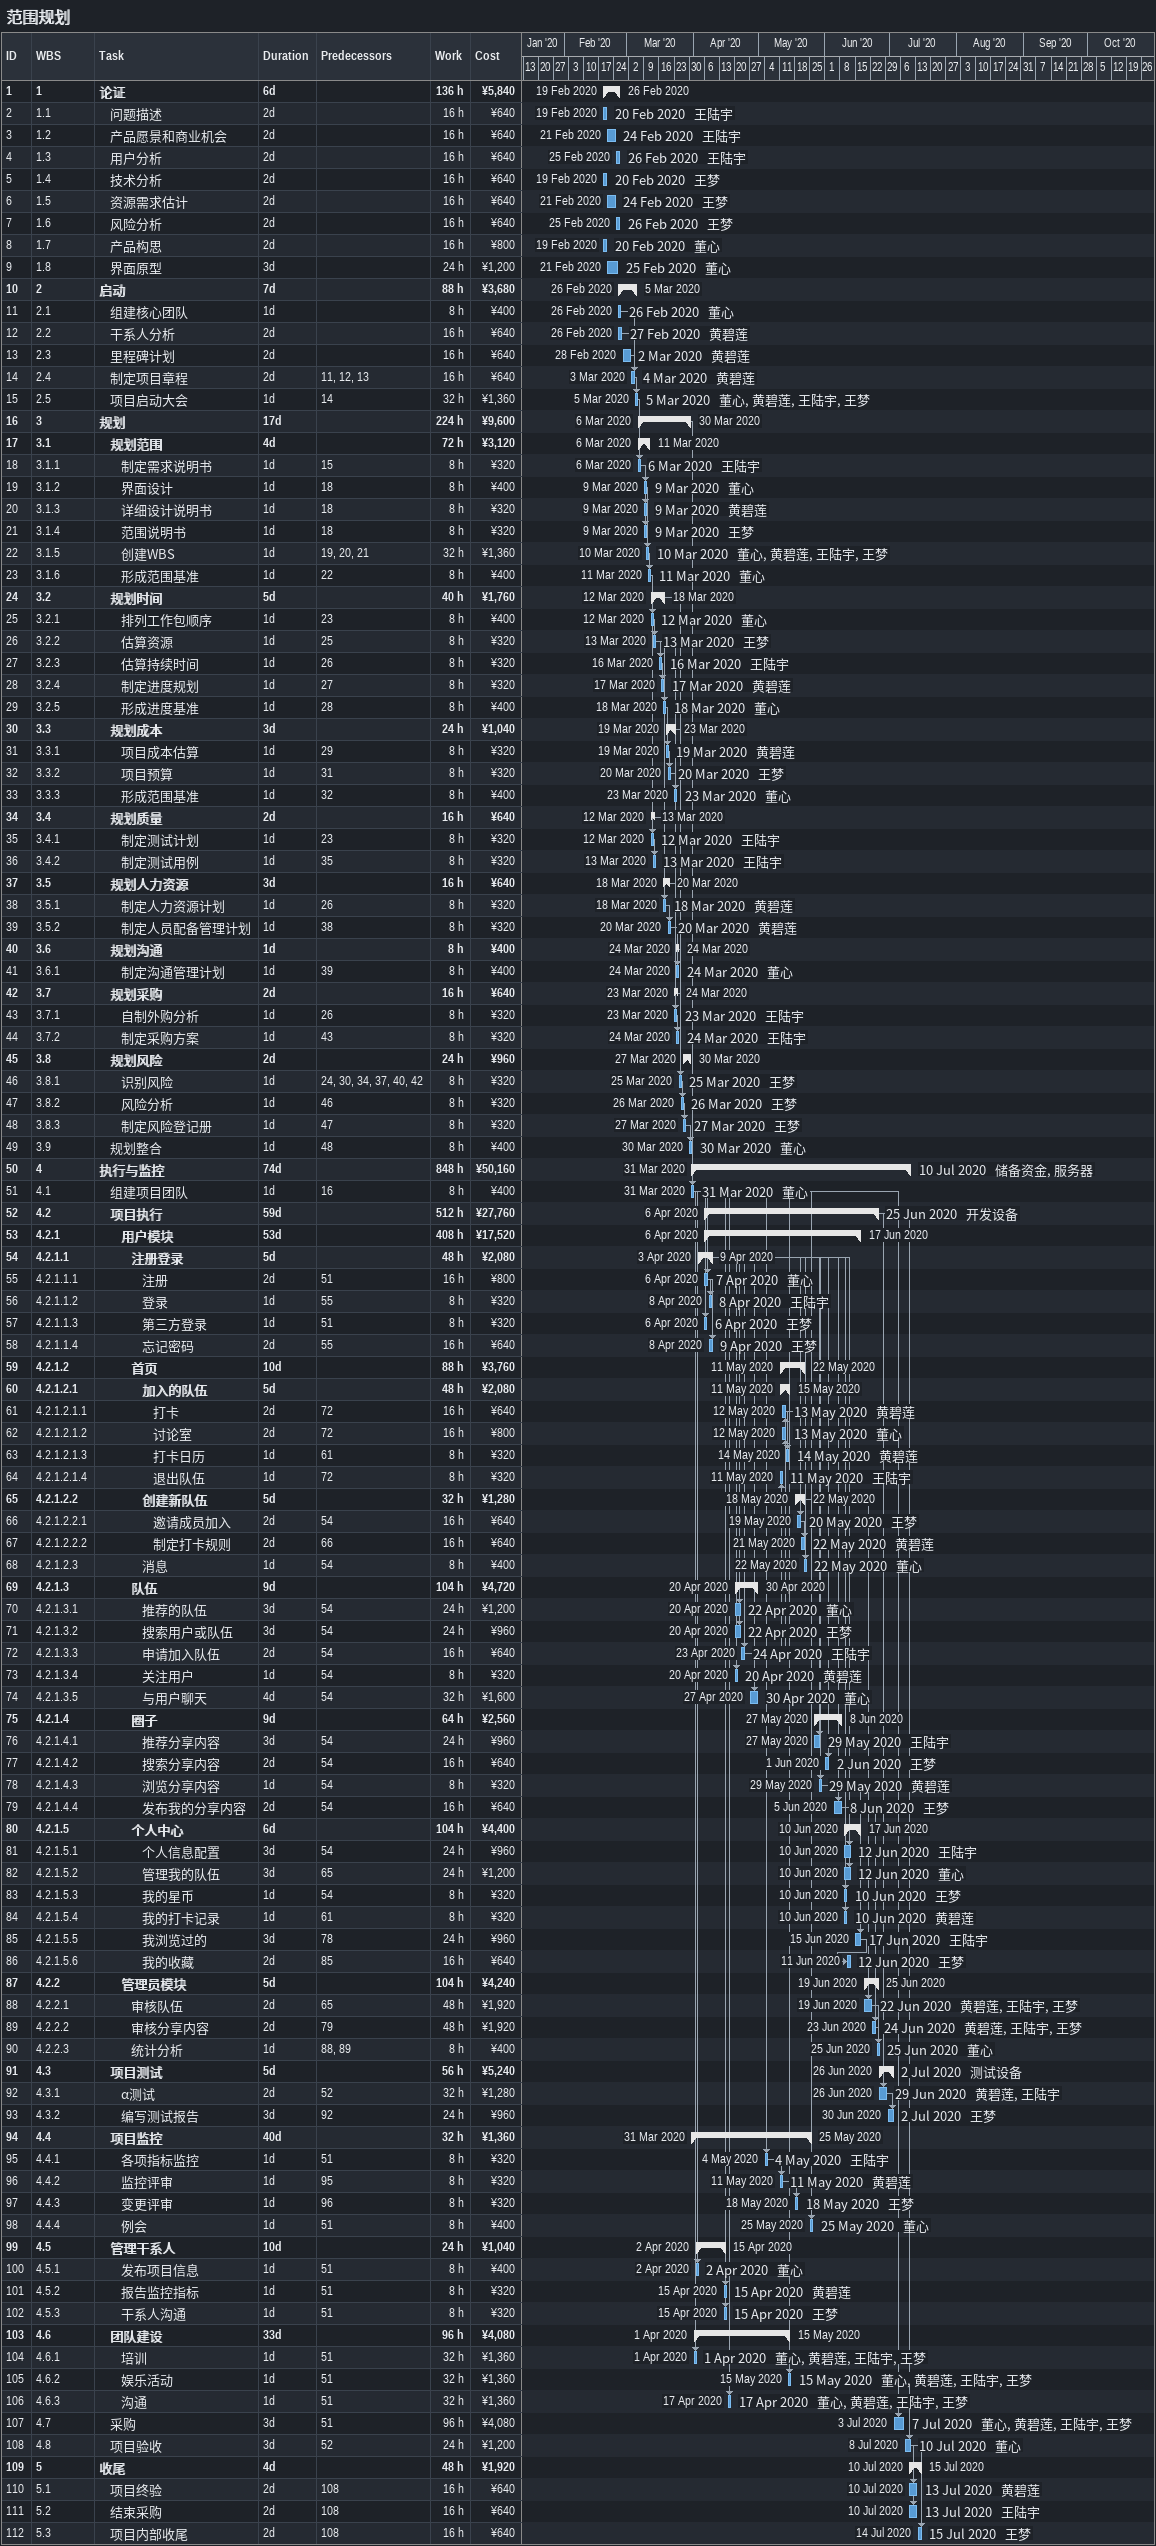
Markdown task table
范围规划

| ID | WBS | Task | Duration | Start | Finish | Predecessors | Resources | Work (h) | Cost (¥) |
|---|---|---|---|---|---|---|---|---|---|
| 1 | 1 | **论证** | 6d | 2020-02-19 | 2020-02-26 |  |  | 136 | 5840 |
| 2 | 1.1 | 问题描述 | 2d | 2020-02-19 | 2020-02-20 |  | 王陆宇 | 16 | 640 |
| 3 | 1.2 | 产品愿景和商业机会 | 2d | 2020-02-21 | 2020-02-24 |  | 王陆宇 | 16 | 640 |
| 4 | 1.3 | 用户分析 | 2d | 2020-02-25 | 2020-02-26 |  | 王陆宇 | 16 | 640 |
| 5 | 1.4 | 技术分析 | 2d | 2020-02-19 | 2020-02-20 |  | 王梦 | 16 | 640 |
| 6 | 1.5 | 资源需求估计 | 2d | 2020-02-21 | 2020-02-24 |  | 王梦 | 16 | 640 |
| 7 | 1.6 | 风险分析 | 2d | 2020-02-25 | 2020-02-26 |  | 王梦 | 16 | 640 |
| 8 | 1.7 | 产品构思 | 2d | 2020-02-19 | 2020-02-20 |  | 董心 | 16 | 800 |
| 9 | 1.8 | 界面原型 | 3d | 2020-02-21 | 2020-02-25 |  | 董心 | 24 | 1200 |
| 10 | 2 | **启动** | 7d | 2020-02-26 | 2020-03-05 |  |  | 88 | 3680 |
| 11 | 2.1 | 组建核心团队 | 1d | 2020-02-26 | 2020-02-26 |  | 董心 | 8 | 400 |
| 12 | 2.2 | 干系人分析 | 2d | 2020-02-26 | 2020-02-27 |  | 黄碧莲 | 16 | 640 |
| 13 | 2.3 | 里程碑计划 | 2d | 2020-02-28 | 2020-03-02 |  | 黄碧莲 | 16 | 640 |
| 14 | 2.4 | 制定项目章程 | 2d | 2020-03-03 | 2020-03-04 | 11, 12, 13 | 黄碧莲 | 16 | 640 |
| 15 | 2.5 | 项目启动大会 | 1d | 2020-03-05 | 2020-03-05 | 14 | 董心, 黄碧莲, 王陆宇, 王梦 | 32 | 1360 |
| 16 | 3 | **规划** | 17d | 2020-03-06 | 2020-03-30 |  |  | 224 | 9600 |
| 17 | 3.1 | **规划范围** | 4d | 2020-03-06 | 2020-03-11 |  |  | 72 | 3120 |
| 18 | 3.1.1 | 制定需求说明书 | 1d | 2020-03-06 | 2020-03-06 | 15 | 王陆宇 | 8 | 320 |
| 19 | 3.1.2 | 界面设计 | 1d | 2020-03-09 | 2020-03-09 | 18 | 董心 | 8 | 400 |
| 20 | 3.1.3 | 详细设计说明书 | 1d | 2020-03-09 | 2020-03-09 | 18 | 黄碧莲 | 8 | 320 |
| 21 | 3.1.4 | 范围说明书 | 1d | 2020-03-09 | 2020-03-09 | 18 | 王梦 | 8 | 320 |
| 22 | 3.1.5 | 创建WBS | 1d | 2020-03-10 | 2020-03-10 | 19, 20, 21 | 董心, 黄碧莲, 王陆宇, 王梦 | 32 | 1360 |
| 23 | 3.1.6 | 形成范围基准 | 1d | 2020-03-11 | 2020-03-11 | 22 | 董心 | 8 | 400 |
| 24 | 3.2 | **规划时间** | 5d | 2020-03-12 | 2020-03-18 |  |  | 40 | 1760 |
| 25 | 3.2.1 | 排列工作包顺序 | 1d | 2020-03-12 | 2020-03-12 | 23 | 董心 | 8 | 400 |
| 26 | 3.2.2 | 估算资源 | 1d | 2020-03-13 | 2020-03-13 | 25 | 王梦 | 8 | 320 |
| 27 | 3.2.3 | 估算持续时间 | 1d | 2020-03-16 | 2020-03-16 | 26 | 王陆宇 | 8 | 320 |
| 28 | 3.2.4 | 制定进度规划 | 1d | 2020-03-17 | 2020-03-17 | 27 | 黄碧莲 | 8 | 320 |
| 29 | 3.2.5 | 形成进度基准 | 1d | 2020-03-18 | 2020-03-18 | 28 | 董心 | 8 | 400 |
| 30 | 3.3 | **规划成本** | 3d | 2020-03-19 | 2020-03-23 |  |  | 24 | 1040 |
| 31 | 3.3.1 | 项目成本估算 | 1d | 2020-03-19 | 2020-03-19 | 29 | 黄碧莲 | 8 | 320 |
| 32 | 3.3.2 | 项目预算 | 1d | 2020-03-20 | 2020-03-20 | 31 | 王梦 | 8 | 320 |
| 33 | 3.3.3 | 形成范围基准 | 1d | 2020-03-23 | 2020-03-23 | 32 | 董心 | 8 | 400 |
| 34 | 3.4 | **规划质量** | 2d | 2020-03-12 | 2020-03-13 |  |  | 16 | 640 |
| 35 | 3.4.1 | 制定测试计划 | 1d | 2020-03-12 | 2020-03-12 | 23 | 王陆宇 | 8 | 320 |
| 36 | 3.4.2 | 制定测试用例 | 1d | 2020-03-13 | 2020-03-13 | 35 | 王陆宇 | 8 | 320 |
| 37 | 3.5 | **规划人力资源** | 3d | 2020-03-18 | 2020-03-20 |  |  | 16 | 640 |
| 38 | 3.5.1 | 制定人力资源计划 | 1d | 2020-03-18 | 2020-03-18 | 26 | 黄碧莲 | 8 | 320 |
| 39 | 3.5.2 | 制定人员配备管理计划 | 1d | 2020-03-20 | 2020-03-20 | 38 | 黄碧莲 | 8 | 320 |
| 40 | 3.6 | **规划沟通** | 1d | 2020-03-24 | 2020-03-24 |  |  | 8 | 400 |
| 41 | 3.6.1 | 制定沟通管理计划 | 1d | 2020-03-24 | 2020-03-24 | 39 | 董心 | 8 | 400 |
| 42 | 3.7 | **规划采购** | 2d | 2020-03-23 | 2020-03-24 |  |  | 16 | 640 |
| 43 | 3.7.1 | 自制外购分析 | 1d | 2020-03-23 | 2020-03-23 | 26 | 王陆宇 | 8 | 320 |
| 44 | 3.7.2 | 制定采购方案 | 1d | 2020-03-24 | 2020-03-24 | 43 | 王陆宇 | 8 | 320 |
| 45 | 3.8 | **规划风险** | 2d | 2020-03-27 | 2020-03-30 |  |  | 24 | 960 |
| 46 | 3.8.1 | 识别风险 | 1d | 2020-03-25 | 2020-03-25 | 24, 30, 34, 37, 40, 42 | 王梦 | 8 | 320 |
| 47 | 3.8.2 | 风险分析 | 1d | 2020-03-26 | 2020-03-26 | 46 | 王梦 | 8 | 320 |
| 48 | 3.8.3 | 制定风险登记册 | 1d | 2020-03-27 | 2020-03-27 | 47 | 王梦 | 8 | 320 |
| 49 | 3.9 | 规划整合 | 1d | 2020-03-30 | 2020-03-30 | 48 | 董心 | 8 | 400 |
| 50 | 4 | **执行与监控** | 74d | 2020-03-31 | 2020-07-10 |  | 储备资金, 服务器 | 848 | 50160 |
| 51 | 4.1 | 组建项目团队 | 1d | 2020-03-31 | 2020-03-31 | 16 | 董心 | 8 | 400 |
| 52 | 4.2 | **项目执行** | 59d | 2020-04-06 | 2020-06-25 |  | 开发设备 | 512 | 27760 |
| 53 | 4.2.1 | **用户模块** | 53d | 2020-04-06 | 2020-06-17 |  |  | 408 | 17520 |
| 54 | 4.2.1.1 | **注册登录** | 5d | 2020-04-03 | 2020-04-09 |  |  | 48 | 2080 |
| 55 | 4.2.1.1.1 | 注册 | 2d | 2020-04-06 | 2020-04-07 | 51 | 董心 | 16 | 800 |
| 56 | 4.2.1.1.2 | 登录 | 1d | 2020-04-08 | 2020-04-08 | 55 | 王陆宇 | 8 | 320 |
| 57 | 4.2.1.1.3 | 第三方登录 | 1d | 2020-04-06 | 2020-04-06 | 51 | 王梦 | 8 | 320 |
| 58 | 4.2.1.1.4 | 忘记密码 | 2d | 2020-04-08 | 2020-04-09 | 55 | 王梦 | 16 | 640 |
| 59 | 4.2.1.2 | **首页** | 10d | 2020-05-11 | 2020-05-22 |  |  | 88 | 3760 |
| 60 | 4.2.1.2.1 | **加入的队伍** | 5d | 2020-05-11 | 2020-05-15 |  |  | 48 | 2080 |
| 61 | 4.2.1.2.1.1 | 打卡 | 2d | 2020-05-12 | 2020-05-13 | 72 | 黄碧莲 | 16 | 640 |
| 62 | 4.2.1.2.1.2 | 讨论室 | 2d | 2020-05-12 | 2020-05-13 | 72 | 董心 | 16 | 800 |
| 63 | 4.2.1.2.1.3 | 打卡日历 | 1d | 2020-05-14 | 2020-05-14 | 61 | 黄碧莲 | 8 | 320 |
| 64 | 4.2.1.2.1.4 | 退出队伍 | 1d | 2020-05-11 | 2020-05-11 | 72 | 王陆宇 | 8 | 320 |
| 65 | 4.2.1.2.2 | **创建新队伍** | 5d | 2020-05-18 | 2020-05-22 |  |  | 32 | 1280 |
| 66 | 4.2.1.2.2.1 | 邀请成员加入 | 2d | 2020-05-19 | 2020-05-20 | 54 | 王梦 | 16 | 640 |
| 67 | 4.2.1.2.2.2 | 制定打卡规则 | 2d | 2020-05-21 | 2020-05-22 | 66 | 黄碧莲 | 16 | 640 |
| 68 | 4.2.1.2.3 | 消息 | 1d | 2020-05-22 | 2020-05-22 | 54 | 董心 | 8 | 400 |
| 69 | 4.2.1.3 | **队伍** | 9d | 2020-04-20 | 2020-04-30 |  |  | 104 | 4720 |
| 70 | 4.2.1.3.1 | 推荐的队伍 | 3d | 2020-04-20 | 2020-04-22 | 54 | 董心 | 24 | 1200 |
| 71 | 4.2.1.3.2 | 搜索用户或队伍 | 3d | 2020-04-20 | 2020-04-22 | 54 | 王梦 | 24 | 960 |
| 72 | 4.2.1.3.3 | 申请加入队伍 | 2d | 2020-04-23 | 2020-04-24 | 54 | 王陆宇 | 16 | 640 |
| 73 | 4.2.1.3.4 | 关注用户 | 1d | 2020-04-20 | 2020-04-20 | 54 | 黄碧莲 | 8 | 320 |
| 74 | 4.2.1.3.5 | 与用户聊天 | 4d | 2020-04-27 | 2020-04-30 | 54 | 董心 | 32 | 1600 |
| 75 | 4.2.1.4 | **圈子** | 9d | 2020-05-27 | 2020-06-08 |  |  | 64 | 2560 |
| 76 | 4.2.1.4.1 | 推荐分享内容 | 3d | 2020-05-27 | 2020-05-29 | 54 | 王陆宇 | 24 | 960 |
| 77 | 4.2.1.4.2 | 搜索分享内容 | 2d | 2020-06-01 | 2020-06-02 | 54 | 王梦 | 16 | 640 |
| 78 | 4.2.1.4.3 | 浏览分享内容 | 1d | 2020-05-29 | 2020-05-29 | 54 | 黄碧莲 | 8 | 320 |
| 79 | 4.2.1.4.4 | 发布我的分享内容 | 2d | 2020-06-05 | 2020-06-08 | 54 | 王梦 | 16 | 640 |
| 80 | 4.2.1.5 | **个人中心** | 6d | 2020-06-10 | 2020-06-17 |  |  | 104 | 4400 |
| 81 | 4.2.1.5.1 | 个人信息配置 | 3d | 2020-06-10 | 2020-06-12 | 54 | 王陆宇 | 24 | 960 |
| 82 | 4.2.1.5.2 | 管理我的队伍 | 3d | 2020-06-10 | 2020-06-12 | 65 | 董心 | 24 | 1200 |
| 83 | 4.2.1.5.3 | 我的星币 | 1d | 2020-06-10 | 2020-06-10 | 54 | 王梦 | 8 | 320 |
| 84 | 4.2.1.5.4 | 我的打卡记录 | 1d | 2020-06-10 | 2020-06-10 | 61 | 黄碧莲 | 8 | 320 |
| 85 | 4.2.1.5.5 | 我浏览过的 | 3d | 2020-06-15 | 2020-06-17 | 78 | 王陆宇 | 24 | 960 |
| 86 | 4.2.1.5.6 | 我的收藏 | 2d | 2020-06-11 | 2020-06-12 | 85 | 王梦 | 16 | 640 |
| 87 | 4.2.2 | **管理员模块** | 5d | 2020-06-19 | 2020-06-25 |  |  | 104 | 4240 |
| 88 | 4.2.2.1 | 审核队伍 | 2d | 2020-06-19 | 2020-06-22 | 65 | 黄碧莲, 王陆宇, 王梦 | 48 | 1920 |
| 89 | 4.2.2.2 | 审核分享内容 | 2d | 2020-06-23 | 2020-06-24 | 79 | 黄碧莲, 王陆宇, 王梦 | 48 | 1920 |
| 90 | 4.2.2.3 | 统计分析 | 1d | 2020-06-25 | 2020-06-25 | 88, 89 | 董心 | 8 | 400 |
| 91 | 4.3 | **项目测试** | 5d | 2020-06-26 | 2020-07-02 |  | 测试设备 | 56 | 5240 |
| 92 | 4.3.1 | α测试 | 2d | 2020-06-26 | 2020-06-29 | 52 | 黄碧莲, 王陆宇 | 32 | 1280 |
| 93 | 4.3.2 | 编写测试报告 | 3d | 2020-06-30 | 2020-07-02 | 92 | 王梦 | 24 | 960 |
| 94 | 4.4 | **项目监控** | 40d | 2020-03-31 | 2020-05-25 |  |  | 32 | 1360 |
| 95 | 4.4.1 | 各项指标监控 | 1d | 2020-05-04 | 2020-05-04 | 51 | 王陆宇 | 8 | 320 |
| 96 | 4.4.2 | 监控评审 | 1d | 2020-05-11 | 2020-05-11 | 95 | 黄碧莲 | 8 | 320 |
| 97 | 4.4.3 | 变更评审 | 1d | 2020-05-18 | 2020-05-18 | 96 | 王梦 | 8 | 320 |
| 98 | 4.4.4 | 例会 | 1d | 2020-05-25 | 2020-05-25 | 51 | 董心 | 8 | 400 |
| 99 | 4.5 | **管理干系人** | 10d | 2020-04-02 | 2020-04-15 |  |  | 24 | 1040 |
| 100 | 4.5.1 | 发布项目信息 | 1d | 2020-04-02 | 2020-04-02 | 51 | 董心 | 8 | 400 |
| 101 | 4.5.2 | 报告监控指标 | 1d | 2020-04-15 | 2020-04-15 | 51 | 黄碧莲 | 8 | 320 |
| 102 | 4.5.3 | 干系人沟通 | 1d | 2020-04-15 | 2020-04-15 | 51 | 王梦 | 8 | 320 |
| 103 | 4.6 | **团队建设** | 33d | 2020-04-01 | 2020-05-15 |  |  | 96 | 4080 |
| 104 | 4.6.1 | 培训 | 1d | 2020-04-01 | 2020-04-01 | 51 | 董心, 黄碧莲, 王陆宇, 王梦 | 32 | 1360 |
| 105 | 4.6.2 | 娱乐活动 | 1d | 2020-05-15 | 2020-05-15 | 51 | 董心, 黄碧莲, 王陆宇, 王梦 | 32 | 1360 |
| 106 | 4.6.3 | 沟通 | 1d | 2020-04-17 | 2020-04-17 | 51 | 董心, 黄碧莲, 王陆宇, 王梦 | 32 | 1360 |
| 107 | 4.7 | 采购 | 3d | 2020-07-03 | 2020-07-07 | 51 | 董心, 黄碧莲, 王陆宇, 王梦 | 96 | 4080 |
| 108 | 4.8 | 项目验收 | 3d | 2020-07-08 | 2020-07-10 | 52 | 董心 | 24 | 1200 |
| 109 | 5 | **收尾** | 4d | 2020-07-10 | 2020-07-15 |  |  | 48 | 1920 |
| 110 | 5.1 | 项目终验 | 2d | 2020-07-10 | 2020-07-13 | 108 | 黄碧莲 | 16 | 640 |
| 111 | 5.2 | 结束采购 | 2d | 2020-07-10 | 2020-07-13 | 108 | 王陆宇 | 16 | 640 |
| 112 | 5.3 | 项目内部收尾 | 2d | 2020-07-14 | 2020-07-15 | 108 | 王梦 | 16 | 640 |
